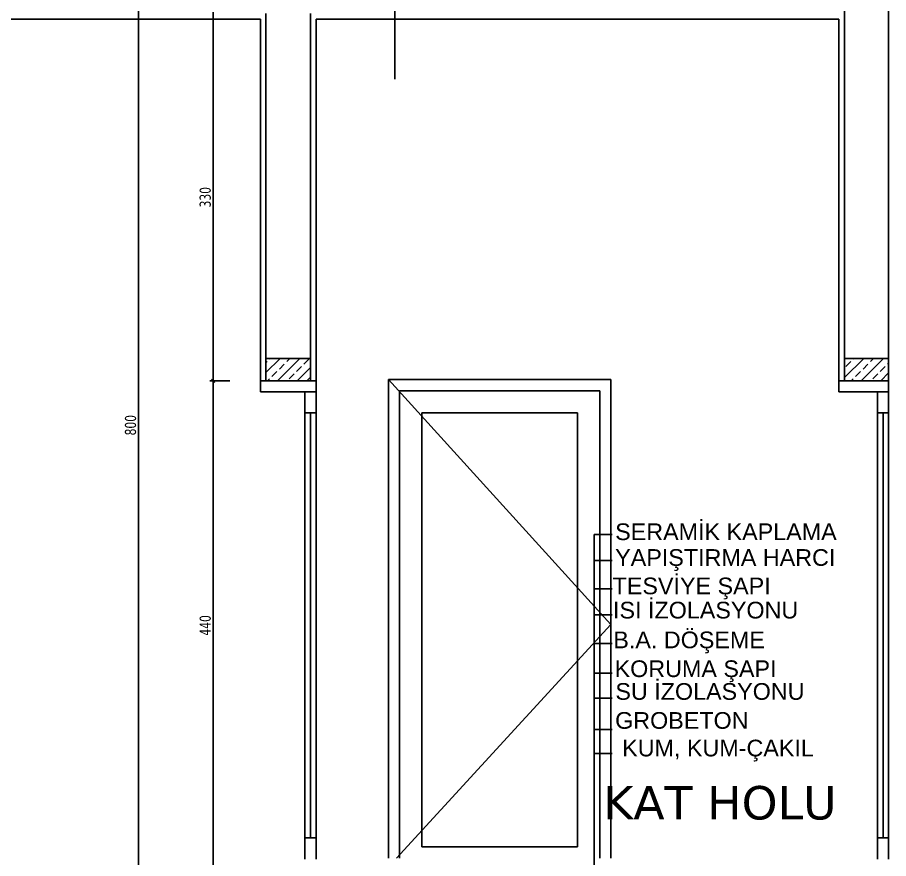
# Model space of a CAD drawing. Header units: millimetres. Extents: x 43168.9 to 43194.6, y -25545.1 to -25543.4.
# Drawn here: x 43181.589 to 43181.7456, y -25544.7445 to -25544.5933 of the extents above; entities that cross this region are included whole.
import ezdxf
from ezdxf.enums import TextEntityAlignment as Align

# ---------------------------------------------------------------- set-up
doc = ezdxf.new("R2010")
doc.units = ezdxf.units.MM
doc.header["$LTSCALE"] = 200
for name, color, linetype in [('dograma_sgh', 43, 'Continuous'), ('duv_sgh', 4, 'Continuous'), ('kolon-b.a_sgh', 6, 'Continuous'), ('olcuic_sgh', 183, 'Continuous'), ('siva_sgh', 145, 'Continuous'), ('tarama-betonarme_sgh', 223, 'Continuous'), ('yazi-mahal_sgh', 12, 'Continuous'), ('yazi-malz_sgh', 7, 'Continuous')]:
    doc.layers.add(name, color=color, linetype=linetype)
doc.styles.add('1-200', font='arial.ttf', dxfattribs={"height": 60})
doc.styles.add('dim', font='VERDANA.TTF', dxfattribs={"width": 0.7})
doc.styles.add('text1', font='VERDANA.TTF')

msp = doc.modelspace()

# ---------------------------------------------------------------- linework, layer by layer
at = {"color": 0, "linetype": 'ByBlock', "lineweight": -2}
for p, q in [((43181.62447, -25544.65886), (43181.62387, -25544.65826)), ((43181.62387, -25544.65826), (43181.62447, -25544.65886))]:
    msp.add_line(p, q, dxfattribs=at)
msp.add_line((43181.74556, -25544.65856), (43181.73764, -25544.65856))
at = {"layer": 'dograma_sgh'}
for p, q in [((43181.63264, -25544.66056), (43181.63264, -25544.65856)), ((43181.63264, -25544.65856), (43181.64264, -25544.65856)), ((43181.64264, -25544.65856), (43181.64264, -25544.66056)), ((43181.69564, -25544.65836), (43181.65564, -25544.65836)), ((43181.65564, -25544.65836), (43181.65564, -25544.74436)), ((43181.69564, -25544.74436), (43181.69564, -25544.65836)), ((43181.73664, -25544.66056), (43181.73664, -25544.65856)), ((43181.73664, -25544.65856), (43181.74556, -25544.65856)), ((43181.74556, -25544.65856), (43181.74556, -25544.66056)), ((43181.64264, -25544.66056), (43181.63264, -25544.66056)), ((43181.64064, -25544.74456), (43181.64064, -25544.66056)), ((43181.64264, -25544.74456), (43181.64264, -25544.66056)), ((43181.69364, -25544.66036), (43181.65764, -25544.66036)), ((43181.65764, -25544.66036), (43181.65764, -25544.74436)), ((43181.69364, -25544.74436), (43181.69364, -25544.66036)), ((43181.74556, -25544.66056), (43181.73664, -25544.66056)), ((43181.74356, -25544.74456), (43181.74356, -25544.66056)), ((43181.74556, -25544.74456), (43181.74556, -25544.66056)), ((43181.64064, -25544.66436), (43181.64264, -25544.66436)), ((43181.64164, -25544.74076), (43181.64164, -25544.66436)), ((43181.68964, -25544.66436), (43181.66164, -25544.66436)), ((43181.66164, -25544.66436), (43181.66164, -25544.74236)), ((43181.68964, -25544.74236), (43181.68964, -25544.66436)), ((43181.74356, -25544.66436), (43181.74556, -25544.66436)), ((43181.74456, -25544.74076), (43181.74456, -25544.66436)), ((43181.64264, -25544.74076), (43181.64064, -25544.74076)), ((43181.74556, -25544.74076), (43181.74356, -25544.74076)), ((43181.66164, -25544.74236), (43181.68964, -25544.74236))]:
    msp.add_line(p, q, dxfattribs=at)
at = {"layer": 'dograma_sgh', "color": 145}
for p, q in [((43181.65564, -25544.65836), (43181.69564, -25544.70236)), ((43181.69564, -25544.70236), (43181.65709, -25544.74436))]:
    msp.add_line(p, q, dxfattribs=at)
at = {"layer": 'duv_sgh'}
for p, q in [((43181.74556, -25544.58456), (43181.74556, -25544.65836)), ((43181.74556, -25544.58456), (43181.74556, -25544.65456)), ((43181.73764, -25544.58656), (43181.73764, -25544.65456)), ((43181.63364, -25544.59256), (43181.63364, -25544.65456)), ((43181.64164, -25544.59256), (43181.64164, -25544.65456)), ((43181.74556, -25544.65856), (43181.73764, -25544.65856))]:
    msp.add_line(p, q, dxfattribs=at)
at = {"layer": 'kolon-b.a_sgh'}
for p, q in [((43181.63364, -25544.65856), (43181.63364, -25544.65456)), ((43181.63364, -25544.65456), (43181.64164, -25544.65456)), ((43181.64164, -25544.65456), (43181.64164, -25544.65856)), ((43181.73764, -25544.65856), (43181.73764, -25544.65456)), ((43181.73764, -25544.65456), (43181.74556, -25544.65456)), ((43181.74556, -25544.65456), (43181.74556, -25544.65856)), ((43181.64164, -25544.65856), (43181.63364, -25544.65856)), ((43181.74556, -25544.65856), (43181.73764, -25544.65856))]:
    msp.add_line(p, q, dxfattribs=at)
at = {"layer": 'olcuic_sgh'}
for p, q in [((43181.61075, -25544.74681), (43181.61075, -25544.58631)), ((43181.62417, -25544.65881), (43181.62417, -25544.59231)), ((43181.62717, -25544.65856), (43181.62357, -25544.65856)), ((43181.62717, -25544.65856), (43181.62357, -25544.65856)), ((43181.62417, -25544.74681), (43181.62417, -25544.65831))]:
    msp.add_line(p, q, dxfattribs=at)
at = {"layer": 'siva_sgh'}
for p, q in [((43181.63264, -25544.59356), (43181.53864, -25544.59356)), ((43181.63264, -25544.65856), (43181.63264, -25544.59356)), ((43181.73664, -25544.59356), (43181.64264, -25544.59356)), ((43181.64264, -25544.59356), (43181.64264, -25544.65856)), ((43181.73664, -25544.65856), (43181.73664, -25544.59356))]:
    msp.add_line(p, q, dxfattribs=at)
at = {"layer": 'tarama-betonarme_sgh'}
for p, q in [((43181.63364, -25544.65709), (43181.63617, -25544.65456)), ((43181.63427, -25544.65469), (43181.6344, -25544.65456)), ((43181.6357, -25544.65856), (43181.6397, -25544.65456)), ((43181.63736, -25544.65513), (43181.63794, -25544.65456)), ((43181.64046, -25544.65558), (43181.64134, -25544.65469)), ((43181.73764, -25544.65801), (43181.74109, -25544.65456)), ((43181.73919, -25544.65469), (43181.73932, -25544.65456)), ((43181.74062, -25544.65856), (43181.74462, -25544.65456)), ((43181.74228, -25544.65513), (43181.74286, -25544.65456)), ((43181.63364, -25544.65532), (43181.63383, -25544.65513)), ((43181.63604, -25544.65646), (43181.63692, -25544.65558)), ((43181.63913, -25544.6569), (43181.64001, -25544.65602)), ((43181.63924, -25544.65856), (43181.64164, -25544.65616)), ((43181.73786, -25544.65602), (43181.73875, -25544.65513)), ((43181.74096, -25544.65646), (43181.74184, -25544.65558)), ((43181.74405, -25544.6569), (43181.74493, -25544.65602)), ((43181.74538, -25544.65558), (43181.74556, -25544.65539)), ((43181.63471, -25544.65779), (43181.63559, -25544.6569)), ((43181.6378, -25544.65823), (43181.63869, -25544.65734)), ((43181.64101, -25544.65856), (43181.64164, -25544.65793)), ((43181.73963, -25544.65779), (43181.74051, -25544.6569)), ((43181.74272, -25544.65823), (43181.74361, -25544.65734)), ((43181.74416, -25544.65856), (43181.74556, -25544.65716)), ((43181.63394, -25544.65856), (43181.63427, -25544.65823)), ((43181.73886, -25544.65856), (43181.73919, -25544.65823))]:
    msp.add_line(p, q, dxfattribs=at)
at = {"layer": 'yazi-malz_sgh'}
for p, q in [((43181.65679, -25544.54121), (43181.65679, -25544.60437)), ((43181.69264, -25544.76656), (43181.69264, -25544.68623)), ((43181.69584, -25544.68623), (43181.69264, -25544.68623)), ((43181.69584, -25544.69086), (43181.69264, -25544.69086)), ((43181.69584, -25544.69597), (43181.69264, -25544.69597)), ((43181.69584, -25544.70066), (43181.69264, -25544.70066)), ((43181.69584, -25544.70579), (43181.69264, -25544.70579)), ((43181.69584, -25544.71114), (43181.69264, -25544.71114)), ((43181.69584, -25544.71563), (43181.69264, -25544.71563)), ((43181.69584, -25544.72125), (43181.69264, -25544.72125)), ((43181.69584, -25544.72556), (43181.69264, -25544.72556))]:
    msp.add_line(p, q, dxfattribs=at)

# ---------------------------------------------------------------- texts
at = {"layer": 'olcuic_sgh', "color": 2, "style": 'dim', "width": 0.7}
for s, p in [('330', (43181.62371, -25544.62741)), ('800', (43181.61028, -25544.66839)), ('440', (43181.62371, -25544.70437))]:
    msp.add_text(s, height=0.002, rotation=90, dxfattribs=at).set_placement(p)
at = {"layer": 'yazi-mahal_sgh', "style": 'text1'}
msp.add_text('KAT HOLU', height=0.006, dxfattribs=at).set_placement((43181.73622, -25544.73742), align=Align.RIGHT)
at = {"layer": 'yazi-malz_sgh', "style": '1-200'}
for s, p in [('SERAMİK KAPLAMA', (43181.69641, -25544.68721)), ('YAPIŞTIRMA HARCI', (43181.69641, -25544.69184)), ('TESVİYE ŞAPI', (43181.69595, -25544.69695)), ('ISI İZOLASYONU', (43181.69602, -25544.7013)), ('B.A. DÖŞEME', (43181.69608, -25544.70665)), ('KORUMA ŞAPI', (43181.69631, -25544.71183)), ('SU İZOLASYONU', (43181.69645, -25544.71592)), ('GROBETON', (43181.6964, -25544.72113)), ('KUM, KUM-ÇAKIL  ', (43181.69767, -25544.72609))]:
    msp.add_text(s, height=0.003, rotation=360, dxfattribs=at).set_placement(p)

doc.saveas('drawing.dxf')
